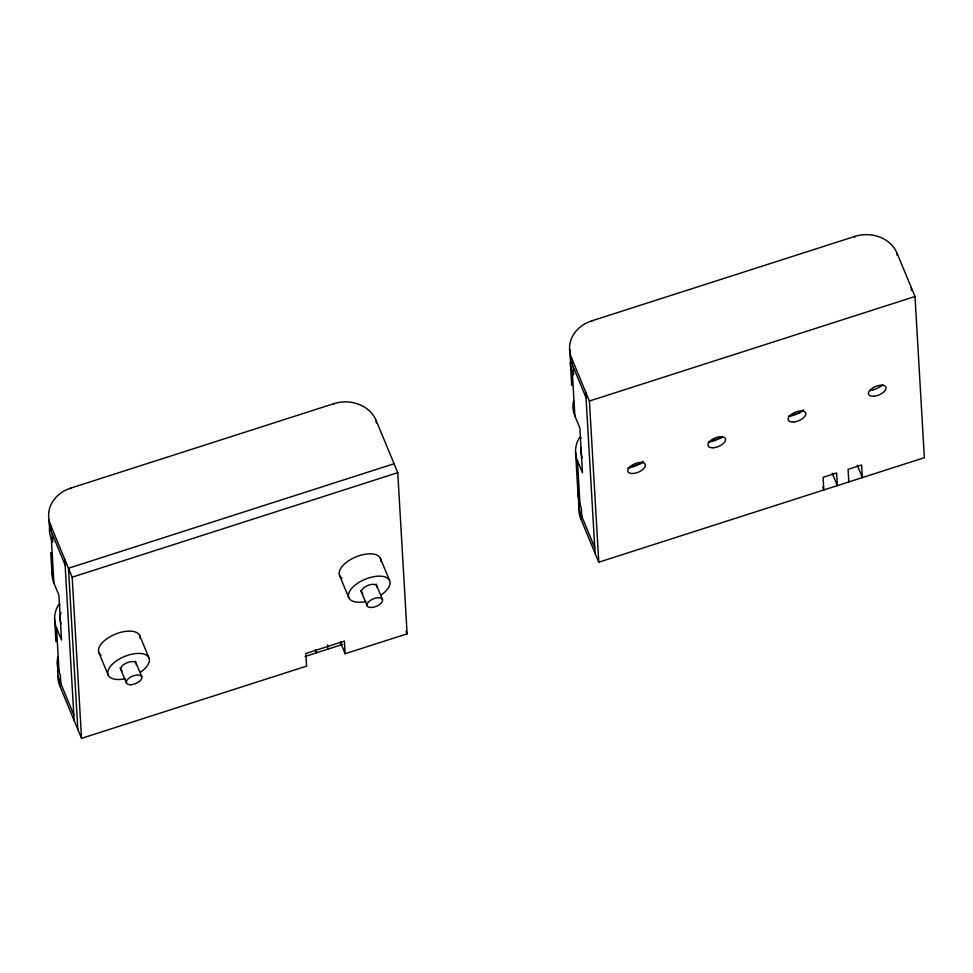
<?xml version="1.0" encoding="UTF-8"?>
<svg xmlns="http://www.w3.org/2000/svg" width="973" height="973" viewBox="0 0 973 973"><rect width="100%" height="100%" fill="white"/><g stroke="black" fill="none" stroke-linecap="round" stroke-linejoin="round"><path stroke-width="1.46" d="M65.106 564.936L50.864 530.565L50.535 524.958A33.179 28.582 -3.3 0 1 70.701 488.13L333.775 403.686A33.179 28.582 -3.3 0 1 376.125 420.433L397.762 472.671L407.115 633.837L345.123 653.734L340.295 642.058M586.038 397.702L571.796 363.33L571.467 357.723A33.179 28.582 -3.3 0 1 591.633 320.908L854.708 236.451A33.179 28.582 -3.3 0 1 897.057 253.211L914.997 296.51L924.35 457.687L598.772 562.199L580.832 518.901A33.179 28.582 -3.3 0 1 579.47 504.16M394.065 463.744L68.475 568.256L77.84 729.422M598.772 562.199L589.407 401.034L914.997 296.51M345.123 653.734L344.393 641.122L305.838 653.503L306.58 666.116L81.537 738.361L72.172 577.184L397.762 472.671M629.969 467.064L641.694 463.306M710.193 441.304L721.832 437.57M789.127 415.97L800.767 412.236M305.023 656.495L342.642 644.418M581.222 437.947L579.713 437.242A33.179 28.582 -3.3 0 0 577.451 460.74L580.017 504.878L581.307 508.003L581.805 516.42M59.985 605.036L58.781 604.476A33.179 28.582 -3.3 0 0 56.519 627.962L59.085 672.112L60.375 675.238L60.873 683.642M857.237 465.216L862.358 477.585L861.628 464.972L848.079 469.314L848.821 481.927M832.231 473.243L837.352 485.612L836.622 473L823.073 477.342L823.815 489.954L822.672 487.205M571.467 357.723L589.407 401.034M570.689 358.295A33.179 28.582 -3.3 0 0 572.282 371.747L573.584 374.86L573.097 366.456M573.535 400.925A33.179 28.582 -3.3 0 0 574.848 415.885L579.847 427.938L582.45 472.793L577.451 460.74M578.899 499.867A33.179 28.582 -3.3 0 0 580.504 513.294L594.746 547.665M380.358 558.271L389.601 580.589M406.057 631.282L407.115 633.837M376.052 584.019L382.413 599.368M360.776 590.477L367.137 605.826M339.613 575.505L348.857 597.823M315.288 650.086L316.42 652.834L316.261 650.037M139.686 635.527L148.93 657.845M135.381 661.275L141.742 676.624M120.105 667.746L126.466 683.095M50.535 524.958L72.172 577.184M98.942 652.761L108.185 675.08M50.037 524.009A33.179 28.582 -3.3 0 0 51.35 538.969L52.651 542.095L52.165 533.691M52.311 569.679A33.179 28.582 -3.3 0 0 53.916 583.119L58.915 595.172L61.518 640.015L56.519 627.962M57.966 667.089A33.179 28.582 -3.3 0 0 59.572 680.516L73.814 714.887M58.003 675.554A33.179 28.582 -3.3 0 0 59.9 686.123L81.537 738.361M911.287 287.582L911.458 290.392M897.057 253.211L897.179 255.315M854.708 236.451L854.744 237.157M591.633 320.908L591.669 321.613M585.71 392.107L595.075 553.272M572.282 371.747L574.848 415.885M580.504 513.294L580.832 518.901M570.385 362.905L571.686 385.43M575.554 451.898L578.12 496.048M376.125 420.433L376.259 422.89M333.775 403.686L333.812 404.391M341.268 642.01L341.426 644.807M327.633 644.953L327.889 649.161M70.701 488.13L70.737 488.835M64.777 559.329L74.143 720.494M51.35 538.969L53.916 583.119M59.572 680.516L59.9 686.123M50.754 552.652L52.019 574.277M54.622 619.132L55.923 641.645M342.01 578.132A22.124 10.764 -22.5 0 1 355.109 557.261A22.124 10.764 -22.5 0 1 380.796 561.226M366.079 601.448A22.124 10.764 -22.5 0 1 350.207 590.319A22.124 10.764 -22.5 0 1 382.511 576.369A22.124 10.764 -22.5 0 1 381.173 594.929M362.783 593.591A8.295 4.038 -22.5 0 1 367.332 585.624A8.295 4.038 -22.5 0 1 377.001 587.315M101.095 655.23A22.124 10.764 -22.5 0 1 114.668 634.432A22.124 10.764 -22.5 0 1 140.124 638.483M125.408 678.704A22.124 10.764 -22.5 0 1 109.535 667.575A22.124 10.764 -22.5 0 1 141.839 653.625A22.124 10.764 -22.5 0 1 140.501 672.185M122.112 670.847A8.295 4.038 -22.5 0 1 126.928 662.771A8.295 4.038 -22.5 0 1 136.244 664.912M59.085 672.112A33.179 28.582 -3.3 0 1 57.772 657.152M60.91 623.936A27.645 23.826 -3.3 0 1 60.958 612.576M50.864 530.565A33.179 28.582 -3.3 0 1 48.978 519.996M882.888 384.882A15.203 7.395 -22.5 0 1 870.008 390.477M803.734 409.755A15.203 7.395 -22.5 0 1 788.434 416.408M722.44 436.391A15.203 7.395 -22.5 0 1 708.21 442.168M643.287 461.251A15.203 7.395 -22.5 0 1 627.986 467.916M580.017 504.878A33.179 28.582 -3.3 0 1 578.412 491.438M582.219 457.894A27.645 23.826 -3.3 0 1 581.331 447.86M870.653 390.501A33.179 28.582 -3.3 0 1 872.769 390.295M571.796 363.33A33.179 28.582 -3.3 0 1 570.19 349.903M131.039 684.724A8.295 4.038 -22.5 0 0 141.863 676.977A8.295 4.038 -22.5 0 0 129.409 677.865A8.295 4.038 -22.5 0 0 131.039 684.724M371.71 607.468A8.295 4.038 -22.5 0 0 382.535 599.721A8.295 4.038 -22.5 0 0 370.081 600.609A8.295 4.038 -22.5 0 0 371.71 607.468M873.742 396.242A9.402 4.573 -22.5 0 0 886.014 387.461A9.402 4.573 -22.5 0 0 871.893 388.47A9.402 4.573 -22.5 0 0 873.742 396.242M793.518 422.002A9.402 4.573 -22.5 0 0 805.79 413.221A9.402 4.573 -22.5 0 0 791.669 414.218A9.402 4.573 -22.5 0 0 793.518 422.002M713.294 447.75A9.402 4.573 -22.5 0 0 725.566 438.969A9.402 4.573 -22.5 0 0 711.445 439.978A9.402 4.573 -22.5 0 0 713.294 447.75M633.07 473.498A9.402 4.573 -22.5 0 0 645.342 464.729A9.402 4.573 -22.5 0 0 631.222 465.726A9.402 4.573 -22.5 0 0 633.07 473.498"/></g></svg>
